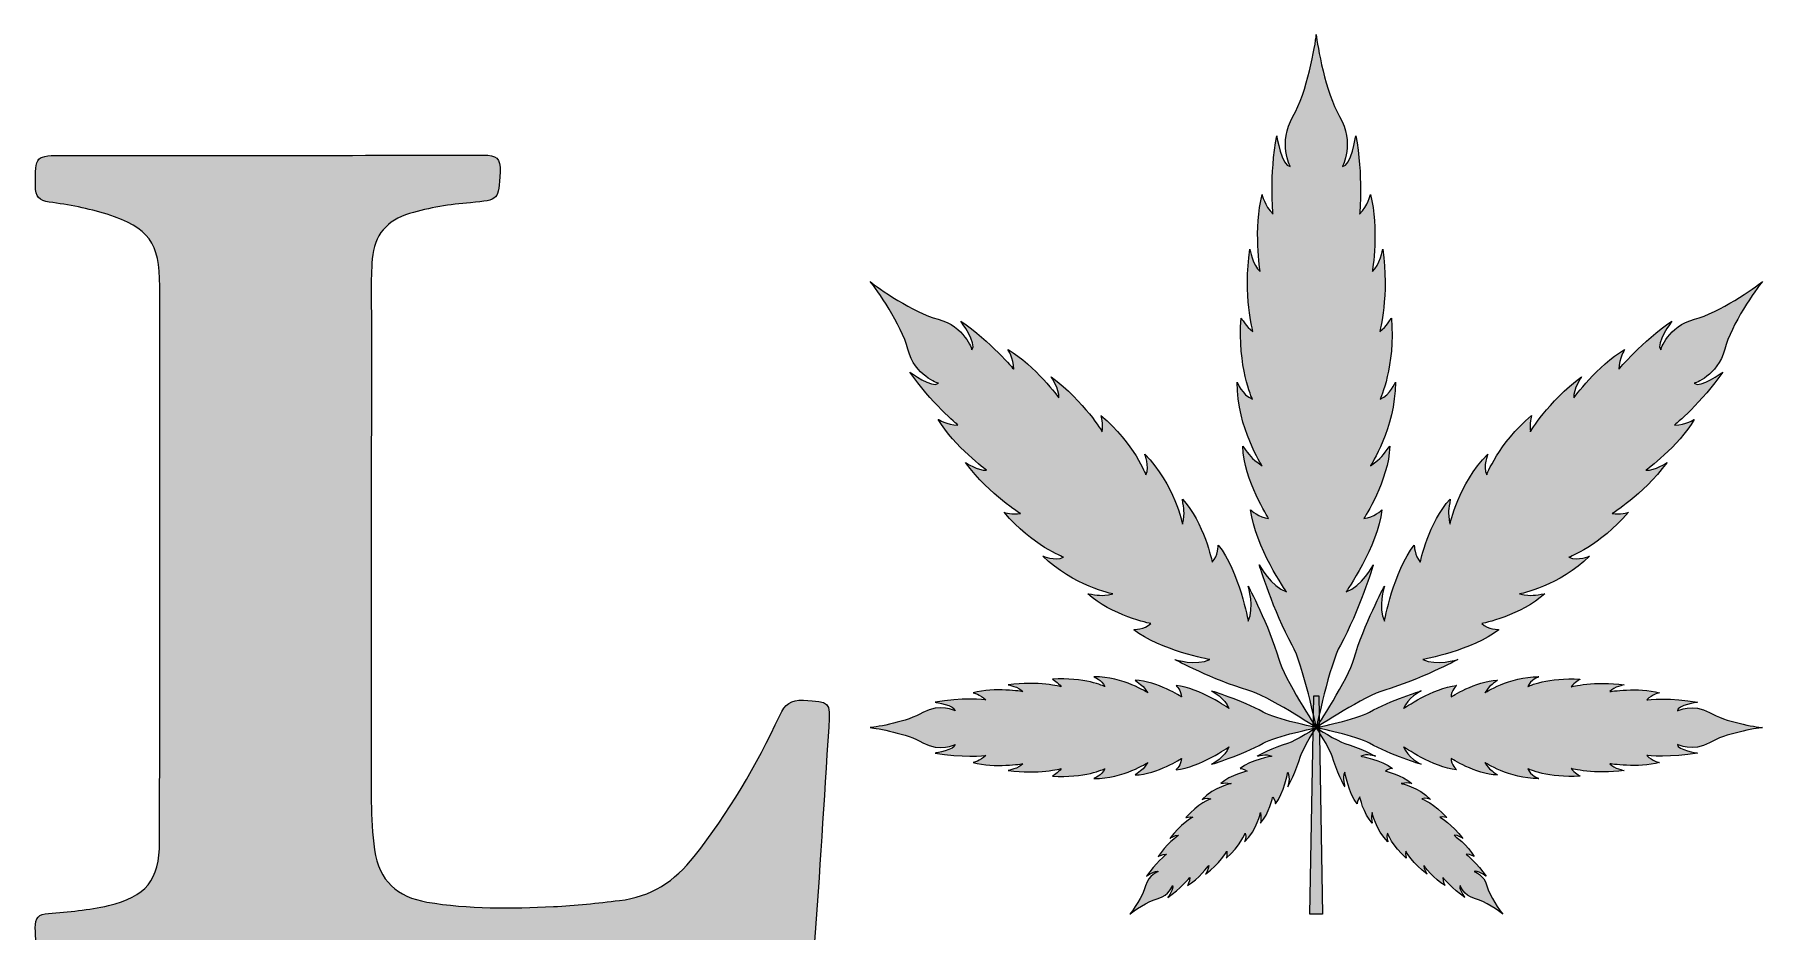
# Model space of a CAD drawing. Extents: x 557 to 1393, y -1377 to -540.
# Drawn here: x 557 to 1393, y -974 to -540 of the extents above; entities that cross this region are included whole.
import ezdxf

# ---------------------------------------------------------------- set-up
doc = ezdxf.new("R2010")
doc.units = 0
doc.header["$MEASUREMENT"] = 0
doc.layers.add('katman 1', color=7, linetype='Continuous')

# ---------------------------------------------------------------- blocks, each defined once
blk = doc.blocks.new('block 2')
at = {"layer": 'katman 1', "true_color": 0xffffff}
h = blk.add_hatch(color=7, dxfattribs=at)
h.dxf.hatch_style = 2
edge = h.paths.add_edge_path()
edge.add_spline(control_points=[(1003.33, -986.82), (982.14, -986.84), (960.94, -986.86), (939.74, -986.9), (935.24, -986.91), (934.09, -985.69), (934.41, -981.2), (936.88, -945.87), (939.17, -910.53), (941.36, -875.19), (942.15, -862.56), (941.93, -862.93), (929.12, -862.23), (922.97, -861.9), (920.18, -864.06), (917.65, -869.5), (906.37, -893.74), (892.96, -916.71), (876.33, -937.78), (866.89, -949.74), (855.3, -957.42), (840.07, -959.09), (829.46, -960.26), (818.83, -961.61), (808.18, -962.07), (787.71, -962.96), (767.19, -963.29), (746.89, -959.84), (732.69, -957.44), (723.72, -949.53), (721.55, -934.65), (720.43, -926.9), (720.02, -919.13), (720.01, -911.36), (719.96, -834.26), (719.99, -757.16), (720.07, -680.06), (720.08, -669.6), (719.57, -659.15), (720.46, -648.67), (721.45, -636.92), (727.59, -629.98), (738.55, -626.65), (748.17, -623.73), (758.06, -622.32), (768.02, -621.42), (781.92, -620.15), (781.56, -620.23), (782.33, -606.52), (782.7, -599.86), (780.53, -598.35), (774.18, -598.38), (706.7, -598.61), (639.21, -598.55), (571.73, -598.57), (557.26, -598.57), (557.49, -598.56), (557.42, -613.31), (557.39, -618.45), (559.31, -620.53), (564.12, -621.16), (573.6, -622.41), (583.01, -624.14), (592.13, -627.06), (612.55, -633.61), (617.59, -640.6), (617.6, -661.98), (617.61, -707.88), (617.59, -753.79), (617.59, -799.69), (617.58, -843.37), (617.64, -887.04), (617.53, -930.72), (617.48, -949.36), (610.97, -957.2), (592.78, -961.51), (583.22, -963.77), (573.47, -964.58), (563.73, -965.34), (559.11, -965.71), (557.19, -967.33), (557.4, -972.36), (557.8, -981.92), (557.75, -991.53), (557.29, -1001.09), (557.04, -1006.42), (558.82, -1008.52), (564.08, -1009.35), (592.92, -1013.9), (613.33, -1029.48), (624.57, -1056.65), (644.17, -1104.03), (663.79, -1151.4), (683.27, -1198.83), (706.55, -1255.48), (729.79, -1312.15), (752.76, -1368.93), (755.28, -1375.14), (758.57, -1377.25), (765.18, -1376.98), (778.07, -1376.44), (791.01, -1376.63), (803.92, -1376.93), (808.81, -1377.04), (811.51, -1375.63), (813.47, -1370.86), (837.73, -1311.73), (861.95, -1252.57), (886.69, -1193.63), (906.36, -1146.75), (926.59, -1100.11), (946.8, -1053.46), (957.31, -1029.2), (978.08, -1012.6), (1003.33, -1010.09), (1003.33, -1010.09), (1003.33, -986.82), (1003.33, -986.82)], knot_values=[0, 0, 0, 0, 1, 1, 1, 2, 2, 2, 3, 3, 3, 4, 4, 4, 5, 5, 5, 6, 6, 6, 7, 7, 7, 8, 8, 8, 9, 9, 9, 10, 10, 10, 11, 11, 11, 12, 12, 12, 13, 13, 13, 14, 14, 14, 15, 15, 15, 16, 16, 16, 17, 17, 17, 18, 18, 18, 19, 19, 19, 20, 20, 20, 21, 21, 21, 22, 22, 22, 23, 23, 23, 24, 24, 24, 25, 25, 25, 26, 26, 26, 27, 27, 27, 28, 28, 28, 29, 29, 29, 30, 30, 30, 31, 31, 31, 32, 32, 32, 33, 33, 33, 34, 34, 34, 35, 35, 35, 36, 36, 36, 37, 37, 37, 38, 38, 38, 39, 39, 39, 39], degree=3, periodic=1)
edge = h.paths.add_edge_path()
edge.add_spline(control_points=[(911.24, -1043.13), (906.82, -1062.94), (898.95, -1081.57), (891.71, -1100.41), (868.94, -1159.62), (845.7, -1218.65), (821.81, -1277.42), (821.19, -1278.95), (821.18, -1281.01), (818.77, -1282.16), (812.92, -1267.78), (807.14, -1253.5), (801.3, -1239.24), (775.21, -1175.6), (749.09, -1111.97), (723.07, -1048.31), (720.8, -1042.78), (718.89, -1037.07), (717.3, -1031.32), (714.89, -1022.57), (716.63, -1019.38), (725.08, -1015.73), (736.46, -1010.8), (748.73, -1009.93), (760.77, -1008.24), (765.24, -1007.61), (766.69, -1006.2), (766.68, -1001.67), (766.64, -987.57), (766.83, -987.61), (781.08, -987.63), (803.13, -987.67), (825.18, -987.8), (847.22, -987.53), (852.59, -987.47), (854.6, -988.67), (854.4, -994.48), (853.96, -1007.76), (854.26, -1007.83), (867.17, -1009.68), (876.63, -1011.04), (886.14, -1012.2), (895.27, -1015.15), (911.26, -1020.3), (914.88, -1026.86), (911.24, -1043.13)], knot_values=[0, 0, 0, 0, 1, 1, 1, 2, 2, 2, 3, 3, 3, 4, 4, 4, 5, 5, 5, 6, 6, 6, 7, 7, 7, 8, 8, 8, 9, 9, 9, 10, 10, 10, 11, 11, 11, 12, 12, 12, 13, 13, 13, 14, 14, 14, 15, 15, 15, 15], degree=3, periodic=1)
at = {"layer": 'katman 1', "lineweight": 0}
blk.add_open_spline([(1003.33, -986.82), (982.14, -986.84), (960.94, -986.86), (939.74, -986.9), (935.24, -986.91), (934.09, -985.69), (934.41, -981.2), (936.88, -945.87), (939.17, -910.53), (941.36, -875.19), (942.15, -862.56), (941.93, -862.93), (929.12, -862.23), (922.97, -861.9), (920.18, -864.06), (917.65, -869.5), (906.37, -893.74), (892.96, -916.71), (876.33, -937.78), (866.89, -949.74), (855.3, -957.42), (840.07, -959.09), (829.46, -960.26), (818.83, -961.61), (808.18, -962.07), (787.71, -962.96), (767.19, -963.29), (746.89, -959.84), (732.69, -957.44), (723.72, -949.53), (721.55, -934.65), (720.43, -926.9), (720.02, -919.13), (720.01, -911.36), (719.96, -834.26), (719.99, -757.16), (720.07, -680.06), (720.08, -669.6), (719.57, -659.15), (720.46, -648.67), (721.45, -636.92), (727.59, -629.98), (738.55, -626.65), (748.17, -623.73), (758.06, -622.32), (768.02, -621.42), (781.92, -620.15), (781.56, -620.23), (782.33, -606.52), (782.7, -599.86), (780.53, -598.35), (774.18, -598.38), (706.7, -598.61), (639.21, -598.55), (571.73, -598.57), (557.26, -598.57), (557.49, -598.56), (557.42, -613.31), (557.39, -618.45), (559.31, -620.53), (564.12, -621.16), (573.6, -622.41), (583.01, -624.14), (592.13, -627.06), (612.55, -633.61), (617.59, -640.6), (617.6, -661.98), (617.61, -707.88), (617.59, -753.79), (617.59, -799.69), (617.58, -843.37), (617.64, -887.04), (617.53, -930.72), (617.48, -949.36), (610.97, -957.2), (592.78, -961.51), (583.22, -963.77), (573.47, -964.58), (563.73, -965.34), (559.11, -965.71), (557.19, -967.33), (557.4, -972.36), (557.8, -981.92), (557.75, -991.53), (557.29, -1001.09), (557.04, -1006.42), (558.82, -1008.52), (564.08, -1009.35), (592.92, -1013.9), (613.33, -1029.48), (624.57, -1056.65), (644.17, -1104.03), (663.79, -1151.4), (683.27, -1198.83), (706.55, -1255.48), (729.79, -1312.15), (752.76, -1368.93), (755.28, -1375.14), (758.57, -1377.25), (765.18, -1376.98), (778.07, -1376.44), (791.01, -1376.63), (803.92, -1376.93), (808.81, -1377.04), (811.51, -1375.63), (813.47, -1370.86), (837.73, -1311.73), (861.95, -1252.57), (886.69, -1193.63), (906.36, -1146.75), (926.59, -1100.11), (946.8, -1053.46), (957.31, -1029.2), (978.08, -1012.6), (1003.33, -1010.09), (1003.33, -1010.09), (1003.33, -986.82), (1003.33, -986.82)], degree=3, knots=[0, 0, 0, 0, 1, 1, 1, 2, 2, 2, 3, 3, 3, 4, 4, 4, 5, 5, 5, 6, 6, 6, 7, 7, 7, 8, 8, 8, 9, 9, 9, 10, 10, 10, 11, 11, 11, 12, 12, 12, 13, 13, 13, 14, 14, 14, 15, 15, 15, 16, 16, 16, 17, 17, 17, 18, 18, 18, 19, 19, 19, 20, 20, 20, 21, 21, 21, 22, 22, 22, 23, 23, 23, 24, 24, 24, 25, 25, 25, 26, 26, 26, 27, 27, 27, 28, 28, 28, 29, 29, 29, 30, 30, 30, 31, 31, 31, 32, 32, 32, 33, 33, 33, 34, 34, 34, 35, 35, 35, 36, 36, 36, 37, 37, 37, 38, 38, 38, 39, 39, 39, 39], dxfattribs=at)
blk = doc.blocks.new('block 4')
at = {"layer": 'katman 1', "true_color": 0x008b00}
h = blk.add_hatch(color=96, dxfattribs=at)
h.dxf.hatch_style = 2
edge = h.paths.add_edge_path()
edge.add_spline(control_points=[(1177.34, -875.45), (1177.34, -875.45), (1196.97, -879.56), (1203.04, -882.94), (1213.47, -888.76), (1228.02, -893.2), (1228.02, -893.2), (1228.02, -893.2), (1221.23, -889.58), (1219.61, -884.72), (1219.61, -884.72), (1233.83, -894.61), (1245.2, -895.9), (1245.2, -895.9), (1242.63, -893.27), (1242.54, -890.31), (1242.54, -890.31), (1254.3, -898.01), (1265.02, -898.36), (1262.04, -895.95), (1261.52, -896.21), (1258.89, -892.31), (1258.89, -892.31), (1270.58, -900.1), (1284.98, -900.09), (1284.98, -900.09), (1280.98, -898.59), (1279.71, -895.37), (1279.71, -895.37), (1289.9, -900.09), (1304.95, -898.86), (1304.95, -898.86), (1302.26, -897.4), (1300.73, -895.22), (1300.73, -895.22), (1312.06, -898.23), (1326.39, -896.17), (1326.39, -896.17), (1321.4, -895.27), (1319.42, -892.92), (1319.42, -892.92), (1333.05, -895.1), (1343.39, -892.32), (1343.39, -892.32), (1340.07, -891.64), (1337.26, -888.94), (1337.26, -888.94), (1349.63, -890.1), (1361.75, -887.77), (1361.75, -887.77), (1352.13, -886.29), (1352.13, -883.57), (1352.13, -883.57), (1359.53, -887.5), (1367.69, -882.73), (1375.2, -878.35), (1389.83, -875.74), (1393.25, -875.45), (1389.83, -875.17), (1375.2, -872.56), (1367.69, -868.18), (1359.53, -863.41), (1352.13, -867.33), (1352.13, -867.33), (1352.13, -864.62), (1361.75, -863.14), (1361.75, -863.14), (1349.63, -860.81), (1337.26, -861.97), (1337.26, -861.97), (1340.07, -859.27), (1343.39, -858.59), (1343.39, -858.59), (1333.05, -855.81), (1319.42, -857.99), (1319.42, -857.99), (1321.4, -855.64), (1326.39, -854.74), (1326.39, -854.74), (1312.06, -852.68), (1300.73, -855.69), (1300.73, -855.69), (1302.26, -853.51), (1304.95, -852.04), (1304.95, -852.04), (1289.9, -850.82), (1279.71, -855.54), (1279.71, -855.54), (1280.98, -852.32), (1284.98, -850.82), (1284.98, -850.82), (1270.57, -850.8), (1258.9, -858.6), (1258.9, -858.6), (1261.52, -854.7), (1262.04, -854.96), (1265.02, -852.55), (1254.3, -852.9), (1242.54, -860.59), (1242.54, -860.59), (1242.63, -857.64), (1245.2, -855.01), (1245.2, -855.01), (1233.84, -856.3), (1219.61, -866.19), (1219.61, -866.19), (1221.23, -861.33), (1228.02, -857.7), (1228.02, -857.7), (1228.02, -857.7), (1213.47, -862.15), (1203.04, -867.97), (1196.97, -871.35), (1177.34, -875.45), (1177.34, -875.45)], knot_values=[0, 0, 0, 0, 1, 1, 1, 2, 2, 2, 3, 3, 3, 4, 4, 4, 5, 5, 5, 6, 6, 6, 7, 7, 7, 8, 8, 8, 9, 9, 9, 10, 10, 10, 11, 11, 11, 12, 12, 12, 13, 13, 13, 14, 14, 14, 15, 15, 15, 16, 16, 16, 17, 17, 17, 18, 18, 18, 19, 19, 19, 20, 20, 20, 21, 21, 21, 22, 22, 22, 23, 23, 23, 24, 24, 24, 25, 25, 25, 26, 26, 26, 27, 27, 27, 28, 28, 28, 29, 29, 29, 30, 30, 30, 31, 31, 31, 32, 32, 32, 33, 33, 33, 34, 34, 34, 35, 35, 35, 36, 36, 36, 37, 37, 37, 38, 38, 38, 38], degree=3, periodic=1)
h = blk.add_hatch(color=96, dxfattribs=at)
h.dxf.hatch_style = 2
edge = h.paths.add_edge_path()
edge.add_spline(control_points=[(1177.34, -875.45), (1177.34, -875.45), (1183.82, -885.37), (1184.95, -889.32), (1186.88, -896.11), (1191.1, -904.05), (1191.1, -904.05), (1191.1, -904.05), (1189.78, -899.7), (1191.13, -896.99), (1191.13, -896.99), (1192.95, -907.07), (1197.15, -912.36), (1197.15, -912.36), (1197.18, -910.19), (1198.38, -908.91), (1198.38, -908.91), (1200.07, -917.04), (1204.41, -921.67), (1204.17, -919.42), (1203.85, -919.31), (1204.38, -916.58), (1204.38, -916.58), (1206, -924.72), (1212.03, -930.74), (1212.03, -930.74), (1210.98, -928.44), (1211.8, -926.56), (1211.8, -926.56), (1214.09, -932.79), (1220.89, -938.57), (1220.89, -938.57), (1220.38, -936.83), (1220.65, -935.28), (1220.65, -935.28), (1224.12, -941.28), (1230.98, -946.41), (1230.98, -946.41), (1229.27, -943.94), (1229.42, -942.13), (1229.42, -942.13), (1234.2, -948.74), (1239.69, -951.9), (1239.69, -951.9), (1238.58, -950.23), (1238.54, -947.93), (1238.54, -947.93), (1243.22, -953.58), (1249.26, -957.67), (1249.26, -957.67), (1245.86, -953.03), (1246.99, -951.89), (1246.99, -951.89), (1248.45, -956.63), (1253.85, -958.05), (1258.82, -959.36), (1266.03, -964.38), (1267.57, -965.69), (1266.26, -964.14), (1261.24, -956.93), (1259.93, -951.97), (1258.51, -946.56), (1253.78, -945.11), (1253.78, -945.11), (1254.91, -943.97), (1259.55, -947.38), (1259.55, -947.38), (1255.46, -941.34), (1249.81, -936.65), (1249.81, -936.65), (1252.11, -936.7), (1253.78, -937.8), (1253.78, -937.8), (1250.62, -932.32), (1244.02, -927.54), (1244.02, -927.54), (1245.83, -927.38), (1248.29, -929.09), (1248.29, -929.09), (1243.16, -922.24), (1237.17, -918.76), (1237.17, -918.76), (1238.72, -918.49), (1240.45, -919), (1240.45, -919), (1234.67, -912.2), (1228.44, -909.91), (1228.44, -909.91), (1230.32, -909.1), (1232.62, -910.14), (1232.62, -910.14), (1226.61, -904.12), (1218.47, -902.5), (1218.47, -902.5), (1221.19, -901.96), (1221.3, -902.29), (1223.55, -902.53), (1218.93, -898.19), (1210.8, -896.49), (1210.8, -896.49), (1212.07, -895.29), (1214.25, -895.27), (1214.25, -895.27), (1208.95, -891.06), (1198.88, -889.25), (1198.88, -889.25), (1201.59, -887.89), (1205.94, -889.22), (1205.94, -889.22), (1205.94, -889.22), (1198, -885), (1191.21, -883.06), (1187.26, -881.94), (1177.34, -875.45), (1177.34, -875.45)], knot_values=[0, 0, 0, 0, 1, 1, 1, 2, 2, 2, 3, 3, 3, 4, 4, 4, 5, 5, 5, 6, 6, 6, 7, 7, 7, 8, 8, 8, 9, 9, 9, 10, 10, 10, 11, 11, 11, 12, 12, 12, 13, 13, 13, 14, 14, 14, 15, 15, 15, 16, 16, 16, 17, 17, 17, 18, 18, 18, 19, 19, 19, 20, 20, 20, 21, 21, 21, 22, 22, 22, 23, 23, 23, 24, 24, 24, 25, 25, 25, 26, 26, 26, 27, 27, 27, 28, 28, 28, 29, 29, 29, 30, 30, 30, 31, 31, 31, 32, 32, 32, 33, 33, 33, 34, 34, 34, 35, 35, 35, 36, 36, 36, 37, 37, 37, 38, 38, 38, 38], degree=3, periodic=1)
at = {"layer": 'katman 1', "lineweight": 0}
for points in [[(1177.34, -875.45), (1177.34, -875.45), (1196.97, -879.56), (1203.04, -882.94), (1213.47, -888.76), (1228.02, -893.2), (1228.02, -893.2), (1228.02, -893.2), (1221.23, -889.58), (1219.61, -884.72), (1219.61, -884.72), (1233.83, -894.61), (1245.2, -895.9), (1245.2, -895.9), (1242.63, -893.27), (1242.54, -890.31), (1242.54, -890.31), (1254.3, -898.01), (1265.02, -898.36), (1262.04, -895.95), (1261.52, -896.21), (1258.89, -892.31), (1258.89, -892.31), (1270.58, -900.1), (1284.98, -900.09), (1284.98, -900.09), (1280.98, -898.59), (1279.71, -895.37), (1279.71, -895.37), (1289.9, -900.09), (1304.95, -898.86), (1304.95, -898.86), (1302.26, -897.4), (1300.73, -895.22), (1300.73, -895.22), (1312.06, -898.23), (1326.39, -896.17), (1326.39, -896.17), (1321.4, -895.27), (1319.42, -892.92), (1319.42, -892.92), (1333.05, -895.1), (1343.39, -892.32), (1343.39, -892.32), (1340.07, -891.64), (1337.26, -888.94), (1337.26, -888.94), (1349.63, -890.1), (1361.75, -887.77), (1361.75, -887.77), (1352.13, -886.29), (1352.13, -883.57), (1352.13, -883.57), (1359.53, -887.5), (1367.69, -882.73), (1375.2, -878.35), (1389.83, -875.74), (1393.25, -875.45), (1389.83, -875.17), (1375.2, -872.56), (1367.69, -868.18), (1359.53, -863.41), (1352.13, -867.33), (1352.13, -867.33), (1352.13, -864.62), (1361.75, -863.14), (1361.75, -863.14), (1349.63, -860.81), (1337.26, -861.97), (1337.26, -861.97), (1340.07, -859.27), (1343.39, -858.59), (1343.39, -858.59), (1333.05, -855.81), (1319.42, -857.99), (1319.42, -857.99), (1321.4, -855.64), (1326.39, -854.74), (1326.39, -854.74), (1312.06, -852.68), (1300.73, -855.69), (1300.73, -855.69), (1302.26, -853.51), (1304.95, -852.04), (1304.95, -852.04), (1289.9, -850.82), (1279.71, -855.54), (1279.71, -855.54), (1280.98, -852.32), (1284.98, -850.82), (1284.98, -850.82), (1270.57, -850.8), (1258.9, -858.6), (1258.9, -858.6), (1261.52, -854.7), (1262.04, -854.96), (1265.02, -852.55), (1254.3, -852.9), (1242.54, -860.59), (1242.54, -860.59), (1242.63, -857.64), (1245.2, -855.01), (1245.2, -855.01), (1233.84, -856.3), (1219.61, -866.19), (1219.61, -866.19), (1221.23, -861.33), (1228.02, -857.7), (1228.02, -857.7), (1228.02, -857.7), (1213.47, -862.15), (1203.04, -867.97), (1196.97, -871.35), (1177.34, -875.45), (1177.34, -875.45)], [(1177.34, -875.45), (1177.34, -875.45), (1183.82, -885.37), (1184.95, -889.32), (1186.88, -896.11), (1191.1, -904.05), (1191.1, -904.05), (1191.1, -904.05), (1189.78, -899.7), (1191.13, -896.99), (1191.13, -896.99), (1192.95, -907.07), (1197.15, -912.36), (1197.15, -912.36), (1197.18, -910.19), (1198.38, -908.91), (1198.38, -908.91), (1200.07, -917.04), (1204.41, -921.67), (1204.17, -919.42), (1203.85, -919.31), (1204.38, -916.58), (1204.38, -916.58), (1206, -924.72), (1212.03, -930.74), (1212.03, -930.74), (1210.98, -928.44), (1211.8, -926.56), (1211.8, -926.56), (1214.09, -932.79), (1220.89, -938.57), (1220.89, -938.57), (1220.38, -936.83), (1220.65, -935.28), (1220.65, -935.28), (1224.12, -941.28), (1230.98, -946.41), (1230.98, -946.41), (1229.27, -943.94), (1229.42, -942.13), (1229.42, -942.13), (1234.2, -948.74), (1239.69, -951.9), (1239.69, -951.9), (1238.58, -950.23), (1238.54, -947.93), (1238.54, -947.93), (1243.22, -953.58), (1249.26, -957.67), (1249.26, -957.67), (1245.86, -953.03), (1246.99, -951.89), (1246.99, -951.89), (1248.45, -956.63), (1253.85, -958.05), (1258.82, -959.36), (1266.03, -964.38), (1267.57, -965.69), (1266.26, -964.14), (1261.24, -956.93), (1259.93, -951.97), (1258.51, -946.56), (1253.78, -945.11), (1253.78, -945.11), (1254.91, -943.97), (1259.55, -947.38), (1259.55, -947.38), (1255.46, -941.34), (1249.81, -936.65), (1249.81, -936.65), (1252.11, -936.7), (1253.78, -937.8), (1253.78, -937.8), (1250.62, -932.32), (1244.02, -927.54), (1244.02, -927.54), (1245.83, -927.38), (1248.29, -929.09), (1248.29, -929.09), (1243.16, -922.24), (1237.17, -918.76), (1237.17, -918.76), (1238.72, -918.49), (1240.45, -919), (1240.45, -919), (1234.67, -912.2), (1228.44, -909.91), (1228.44, -909.91), (1230.32, -909.1), (1232.62, -910.14), (1232.62, -910.14), (1226.61, -904.12), (1218.47, -902.5), (1218.47, -902.5), (1221.19, -901.96), (1221.3, -902.29), (1223.55, -902.53), (1218.93, -898.19), (1210.8, -896.49), (1210.8, -896.49), (1212.07, -895.29), (1214.25, -895.27), (1214.25, -895.27), (1208.95, -891.06), (1198.88, -889.25), (1198.88, -889.25), (1201.59, -887.89), (1205.94, -889.22), (1205.94, -889.22), (1205.94, -889.22), (1198, -885), (1191.21, -883.06), (1187.26, -881.94), (1177.34, -875.45), (1177.34, -875.45)]]:
    blk.add_open_spline(points, degree=3, knots=[0, 0, 0, 0, 1, 1, 1, 2, 2, 2, 3, 3, 3, 4, 4, 4, 5, 5, 5, 6, 6, 6, 7, 7, 7, 8, 8, 8, 9, 9, 9, 10, 10, 10, 11, 11, 11, 12, 12, 12, 13, 13, 13, 14, 14, 14, 15, 15, 15, 16, 16, 16, 17, 17, 17, 18, 18, 18, 19, 19, 19, 20, 20, 20, 21, 21, 21, 22, 22, 22, 23, 23, 23, 24, 24, 24, 25, 25, 25, 26, 26, 26, 27, 27, 27, 28, 28, 28, 29, 29, 29, 30, 30, 30, 31, 31, 31, 32, 32, 32, 33, 33, 33, 34, 34, 34, 35, 35, 35, 36, 36, 36, 37, 37, 37, 38, 38, 38, 38], dxfattribs=at)
blk = doc.blocks.new('block 5')
at = {"layer": 'katman 1', "true_color": 0x008b00}
h = blk.add_hatch(color=96, dxfattribs=at)
h.dxf.hatch_style = 2
edge = h.paths.add_edge_path()
edge.add_spline(control_points=[(1177.34, -875.45), (1177.34, -875.45), (1157.7, -879.56), (1151.64, -882.94), (1141.2, -888.76), (1126.65, -893.2), (1126.65, -893.2), (1126.65, -893.2), (1133.45, -889.58), (1135.07, -884.72), (1135.07, -884.72), (1120.84, -894.61), (1109.47, -895.9), (1109.47, -895.9), (1112.05, -893.27), (1112.13, -890.31), (1112.13, -890.31), (1100.38, -898.01), (1089.65, -898.36), (1092.63, -895.95), (1093.16, -896.21), (1095.78, -892.31), (1095.78, -892.31), (1084.1, -900.1), (1069.69, -900.09), (1069.69, -900.09), (1073.69, -898.59), (1074.97, -895.37), (1074.97, -895.37), (1064.77, -900.09), (1049.73, -898.86), (1049.73, -898.86), (1052.41, -897.4), (1053.94, -895.22), (1053.94, -895.22), (1042.62, -898.23), (1028.28, -896.17), (1028.28, -896.17), (1033.27, -895.27), (1035.25, -892.92), (1035.25, -892.92), (1021.62, -895.1), (1011.29, -892.32), (1011.29, -892.32), (1014.61, -891.64), (1017.41, -888.94), (1017.41, -888.94), (1005.05, -890.1), (992.93, -887.77), (992.93, -887.77), (1002.55, -886.29), (1002.55, -883.57), (1002.55, -883.57), (995.15, -887.5), (986.98, -882.73), (979.47, -878.35), (964.84, -875.74), (961.42, -875.45), (964.84, -875.17), (979.48, -872.56), (986.98, -868.18), (995.15, -863.41), (1002.55, -867.33), (1002.55, -867.33), (1002.55, -864.62), (992.93, -863.14), (992.93, -863.14), (1005.05, -860.81), (1017.42, -861.97), (1017.42, -861.97), (1014.61, -859.27), (1011.29, -858.59), (1011.29, -858.59), (1021.62, -855.81), (1035.25, -857.99), (1035.25, -857.99), (1033.27, -855.64), (1028.28, -854.74), (1028.28, -854.74), (1042.61, -852.68), (1053.94, -855.69), (1053.94, -855.69), (1052.41, -853.51), (1049.73, -852.04), (1049.73, -852.04), (1064.77, -850.82), (1074.97, -855.54), (1074.97, -855.54), (1073.69, -852.32), (1069.69, -850.82), (1069.69, -850.82), (1084.1, -850.8), (1095.78, -858.6), (1095.78, -858.6), (1093.16, -854.7), (1092.63, -854.96), (1089.65, -852.55), (1100.38, -852.9), (1112.13, -860.59), (1112.13, -860.59), (1112.05, -857.64), (1109.47, -855.01), (1109.47, -855.01), (1120.84, -856.3), (1135.07, -866.19), (1135.07, -866.19), (1133.45, -861.33), (1126.65, -857.7), (1126.65, -857.7), (1126.65, -857.7), (1141.2, -862.15), (1151.64, -867.97), (1157.7, -871.35), (1177.34, -875.45), (1177.34, -875.45)], knot_values=[0, 0, 0, 0, 1, 1, 1, 2, 2, 2, 3, 3, 3, 4, 4, 4, 5, 5, 5, 6, 6, 6, 7, 7, 7, 8, 8, 8, 9, 9, 9, 10, 10, 10, 11, 11, 11, 12, 12, 12, 13, 13, 13, 14, 14, 14, 15, 15, 15, 16, 16, 16, 17, 17, 17, 18, 18, 18, 19, 19, 19, 20, 20, 20, 21, 21, 21, 22, 22, 22, 23, 23, 23, 24, 24, 24, 25, 25, 25, 26, 26, 26, 27, 27, 27, 28, 28, 28, 29, 29, 29, 30, 30, 30, 31, 31, 31, 32, 32, 32, 33, 33, 33, 34, 34, 34, 35, 35, 35, 36, 36, 36, 37, 37, 37, 38, 38, 38, 38], degree=3, periodic=1)
h = blk.add_hatch(color=96, dxfattribs=at)
h.dxf.hatch_style = 2
edge = h.paths.add_edge_path()
edge.add_spline(control_points=[(1177.34, -875.45), (1177.34, -875.45), (1170.85, -885.37), (1169.73, -889.32), (1167.8, -896.11), (1163.57, -904.05), (1163.57, -904.05), (1163.57, -904.05), (1164.9, -899.7), (1163.54, -896.99), (1163.54, -896.99), (1161.73, -907.07), (1157.52, -912.36), (1157.52, -912.36), (1157.5, -910.19), (1156.3, -908.91), (1156.3, -908.91), (1154.6, -917.04), (1150.26, -921.67), (1150.5, -919.42), (1150.83, -919.31), (1150.3, -916.58), (1150.3, -916.58), (1148.67, -924.72), (1142.65, -930.74), (1142.65, -930.74), (1143.69, -928.44), (1142.88, -926.56), (1142.88, -926.56), (1140.59, -932.79), (1133.79, -938.57), (1133.79, -938.57), (1134.3, -936.83), (1134.03, -935.28), (1134.03, -935.28), (1130.55, -941.28), (1123.7, -946.41), (1123.7, -946.41), (1125.41, -943.94), (1125.26, -942.13), (1125.26, -942.13), (1120.47, -948.74), (1114.99, -951.9), (1114.99, -951.9), (1116.09, -950.23), (1116.14, -947.93), (1116.14, -947.93), (1111.45, -953.58), (1105.41, -957.67), (1105.41, -957.67), (1108.82, -953.03), (1107.68, -951.89), (1107.68, -951.89), (1106.23, -956.63), (1100.82, -958.05), (1095.86, -959.36), (1088.65, -964.38), (1087.1, -965.69), (1088.41, -964.14), (1093.44, -956.93), (1094.74, -951.97), (1096.16, -946.56), (1100.89, -945.11), (1100.89, -945.11), (1099.76, -943.97), (1095.12, -947.38), (1095.12, -947.38), (1099.21, -941.34), (1104.87, -936.65), (1104.87, -936.65), (1102.56, -936.7), (1100.89, -937.8), (1100.89, -937.8), (1104.05, -932.32), (1110.66, -927.54), (1110.66, -927.54), (1108.85, -927.38), (1106.38, -929.09), (1106.38, -929.09), (1111.51, -922.24), (1117.51, -918.76), (1117.51, -918.76), (1115.96, -918.49), (1114.22, -919), (1114.22, -919), (1120, -912.2), (1126.23, -909.91), (1126.23, -909.91), (1124.35, -909.1), (1122.06, -910.14), (1122.06, -910.14), (1128.07, -904.12), (1136.21, -902.5), (1136.21, -902.5), (1133.48, -901.96), (1133.37, -902.29), (1131.12, -902.53), (1135.75, -898.19), (1143.88, -896.49), (1143.88, -896.49), (1142.6, -895.29), (1140.43, -895.27), (1140.43, -895.27), (1145.72, -891.06), (1155.8, -889.25), (1155.8, -889.25), (1153.09, -887.89), (1148.73, -889.22), (1148.73, -889.22), (1148.73, -889.22), (1156.68, -885), (1163.47, -883.06), (1167.42, -881.94), (1177.34, -875.45), (1177.34, -875.45)], knot_values=[0, 0, 0, 0, 1, 1, 1, 2, 2, 2, 3, 3, 3, 4, 4, 4, 5, 5, 5, 6, 6, 6, 7, 7, 7, 8, 8, 8, 9, 9, 9, 10, 10, 10, 11, 11, 11, 12, 12, 12, 13, 13, 13, 14, 14, 14, 15, 15, 15, 16, 16, 16, 17, 17, 17, 18, 18, 18, 19, 19, 19, 20, 20, 20, 21, 21, 21, 22, 22, 22, 23, 23, 23, 24, 24, 24, 25, 25, 25, 26, 26, 26, 27, 27, 27, 28, 28, 28, 29, 29, 29, 30, 30, 30, 31, 31, 31, 32, 32, 32, 33, 33, 33, 34, 34, 34, 35, 35, 35, 36, 36, 36, 37, 37, 37, 38, 38, 38, 38], degree=3, periodic=1)
at = {"layer": 'katman 1', "lineweight": 0}
for points in [[(1177.34, -875.45), (1177.34, -875.45), (1157.7, -879.56), (1151.64, -882.94), (1141.2, -888.76), (1126.65, -893.2), (1126.65, -893.2), (1126.65, -893.2), (1133.45, -889.58), (1135.07, -884.72), (1135.07, -884.72), (1120.84, -894.61), (1109.47, -895.9), (1109.47, -895.9), (1112.05, -893.27), (1112.13, -890.31), (1112.13, -890.31), (1100.38, -898.01), (1089.65, -898.36), (1092.63, -895.95), (1093.16, -896.21), (1095.78, -892.31), (1095.78, -892.31), (1084.1, -900.1), (1069.69, -900.09), (1069.69, -900.09), (1073.69, -898.59), (1074.97, -895.37), (1074.97, -895.37), (1064.77, -900.09), (1049.73, -898.86), (1049.73, -898.86), (1052.41, -897.4), (1053.94, -895.22), (1053.94, -895.22), (1042.62, -898.23), (1028.28, -896.17), (1028.28, -896.17), (1033.27, -895.27), (1035.25, -892.92), (1035.25, -892.92), (1021.62, -895.1), (1011.29, -892.32), (1011.29, -892.32), (1014.61, -891.64), (1017.41, -888.94), (1017.41, -888.94), (1005.05, -890.1), (992.93, -887.77), (992.93, -887.77), (1002.55, -886.29), (1002.55, -883.57), (1002.55, -883.57), (995.15, -887.5), (986.98, -882.73), (979.47, -878.35), (964.84, -875.74), (961.42, -875.45), (964.84, -875.17), (979.48, -872.56), (986.98, -868.18), (995.15, -863.41), (1002.55, -867.33), (1002.55, -867.33), (1002.55, -864.62), (992.93, -863.14), (992.93, -863.14), (1005.05, -860.81), (1017.42, -861.97), (1017.42, -861.97), (1014.61, -859.27), (1011.29, -858.59), (1011.29, -858.59), (1021.62, -855.81), (1035.25, -857.99), (1035.25, -857.99), (1033.27, -855.64), (1028.28, -854.74), (1028.28, -854.74), (1042.61, -852.68), (1053.94, -855.69), (1053.94, -855.69), (1052.41, -853.51), (1049.73, -852.04), (1049.73, -852.04), (1064.77, -850.82), (1074.97, -855.54), (1074.97, -855.54), (1073.69, -852.32), (1069.69, -850.82), (1069.69, -850.82), (1084.1, -850.8), (1095.78, -858.6), (1095.78, -858.6), (1093.16, -854.7), (1092.63, -854.96), (1089.65, -852.55), (1100.38, -852.9), (1112.13, -860.59), (1112.13, -860.59), (1112.05, -857.64), (1109.47, -855.01), (1109.47, -855.01), (1120.84, -856.3), (1135.07, -866.19), (1135.07, -866.19), (1133.45, -861.33), (1126.65, -857.7), (1126.65, -857.7), (1126.65, -857.7), (1141.2, -862.15), (1151.64, -867.97), (1157.7, -871.35), (1177.34, -875.45), (1177.34, -875.45)], [(1177.34, -875.45), (1177.34, -875.45), (1170.85, -885.37), (1169.73, -889.32), (1167.8, -896.11), (1163.57, -904.05), (1163.57, -904.05), (1163.57, -904.05), (1164.9, -899.7), (1163.54, -896.99), (1163.54, -896.99), (1161.73, -907.07), (1157.52, -912.36), (1157.52, -912.36), (1157.5, -910.19), (1156.3, -908.91), (1156.3, -908.91), (1154.6, -917.04), (1150.26, -921.67), (1150.5, -919.42), (1150.83, -919.31), (1150.3, -916.58), (1150.3, -916.58), (1148.67, -924.72), (1142.65, -930.74), (1142.65, -930.74), (1143.69, -928.44), (1142.88, -926.56), (1142.88, -926.56), (1140.59, -932.79), (1133.79, -938.57), (1133.79, -938.57), (1134.3, -936.83), (1134.03, -935.28), (1134.03, -935.28), (1130.55, -941.28), (1123.7, -946.41), (1123.7, -946.41), (1125.41, -943.94), (1125.26, -942.13), (1125.26, -942.13), (1120.47, -948.74), (1114.99, -951.9), (1114.99, -951.9), (1116.09, -950.23), (1116.14, -947.93), (1116.14, -947.93), (1111.45, -953.58), (1105.41, -957.67), (1105.41, -957.67), (1108.82, -953.03), (1107.68, -951.89), (1107.68, -951.89), (1106.23, -956.63), (1100.82, -958.05), (1095.86, -959.36), (1088.65, -964.38), (1087.1, -965.69), (1088.41, -964.14), (1093.44, -956.93), (1094.74, -951.97), (1096.16, -946.56), (1100.89, -945.11), (1100.89, -945.11), (1099.76, -943.97), (1095.12, -947.38), (1095.12, -947.38), (1099.21, -941.34), (1104.87, -936.65), (1104.87, -936.65), (1102.56, -936.7), (1100.89, -937.8), (1100.89, -937.8), (1104.05, -932.32), (1110.66, -927.54), (1110.66, -927.54), (1108.85, -927.38), (1106.38, -929.09), (1106.38, -929.09), (1111.51, -922.24), (1117.51, -918.76), (1117.51, -918.76), (1115.96, -918.49), (1114.22, -919), (1114.22, -919), (1120, -912.2), (1126.23, -909.91), (1126.23, -909.91), (1124.35, -909.1), (1122.06, -910.14), (1122.06, -910.14), (1128.07, -904.12), (1136.21, -902.5), (1136.21, -902.5), (1133.48, -901.96), (1133.37, -902.29), (1131.12, -902.53), (1135.75, -898.19), (1143.88, -896.49), (1143.88, -896.49), (1142.6, -895.29), (1140.43, -895.27), (1140.43, -895.27), (1145.72, -891.06), (1155.8, -889.25), (1155.8, -889.25), (1153.09, -887.89), (1148.73, -889.22), (1148.73, -889.22), (1148.73, -889.22), (1156.68, -885), (1163.47, -883.06), (1167.42, -881.94), (1177.34, -875.45), (1177.34, -875.45)]]:
    blk.add_open_spline(points, degree=3, knots=[0, 0, 0, 0, 1, 1, 1, 2, 2, 2, 3, 3, 3, 4, 4, 4, 5, 5, 5, 6, 6, 6, 7, 7, 7, 8, 8, 8, 9, 9, 9, 10, 10, 10, 11, 11, 11, 12, 12, 12, 13, 13, 13, 14, 14, 14, 15, 15, 15, 16, 16, 16, 17, 17, 17, 18, 18, 18, 19, 19, 19, 20, 20, 20, 21, 21, 21, 22, 22, 22, 23, 23, 23, 24, 24, 24, 25, 25, 25, 26, 26, 26, 27, 27, 27, 28, 28, 28, 29, 29, 29, 30, 30, 30, 31, 31, 31, 32, 32, 32, 33, 33, 33, 34, 34, 34, 35, 35, 35, 36, 36, 36, 37, 37, 37, 38, 38, 38, 38], dxfattribs=at)
blk = doc.blocks.new('block 3')
at = {"layer": 'katman 1', "true_color": 0x008b00}
h = blk.add_hatch(color=96, dxfattribs=at)
h.dxf.hatch_style = 2
edge = h.paths.add_edge_path()
edge.add_spline(control_points=[(1177.34, -875.45), (1177.34, -875.45), (1183.72, -844.96), (1188.97, -835.54), (1198, -819.33), (1204.91, -796.72), (1204.91, -796.72), (1204.91, -796.72), (1199.28, -807.28), (1191.73, -809.8), (1191.73, -809.8), (1207.08, -787.7), (1209.1, -770.04), (1209.1, -770.04), (1205.01, -774.04), (1200.42, -774.17), (1200.42, -774.17), (1212.37, -755.91), (1212.91, -739.26), (1209.17, -743.89), (1209.57, -744.7), (1203.51, -748.77), (1203.51, -748.77), (1215.62, -730.63), (1215.6, -708.25), (1215.6, -708.25), (1213.27, -714.46), (1208.27, -716.44), (1208.27, -716.44), (1215.6, -700.61), (1213.7, -677.23), (1213.7, -677.23), (1211.42, -681.41), (1208.03, -683.78), (1208.03, -683.78), (1212.72, -666.19), (1209.51, -643.92), (1209.51, -643.92), (1208.12, -651.68), (1204.47, -654.75), (1204.47, -654.75), (1207.85, -633.59), (1203.53, -617.53), (1203.53, -617.53), (1202.48, -622.68), (1198.28, -627.04), (1198.28, -627.04), (1200.08, -607.84), (1196.47, -589.01), (1196.47, -589.01), (1194.17, -603.95), (1189.95, -603.95), (1189.95, -603.95), (1196.05, -592.46), (1188.64, -579.77), (1181.84, -568.12), (1177.78, -545.39), (1177.34, -540.08), (1176.9, -545.39), (1172.83, -568.12), (1166.03, -579.77), (1158.63, -592.46), (1164.73, -603.95), (1164.73, -603.95), (1160.5, -603.95), (1158.21, -589.01), (1158.21, -589.01), (1154.59, -607.84), (1156.39, -627.04), (1156.39, -627.04), (1152.19, -622.68), (1151.14, -617.53), (1151.14, -617.53), (1146.82, -633.59), (1150.21, -654.75), (1150.21, -654.75), (1146.56, -651.68), (1145.16, -643.92), (1145.16, -643.92), (1141.96, -666.19), (1146.64, -683.78), (1146.64, -683.78), (1143.25, -681.41), (1140.97, -677.23), (1140.97, -677.23), (1139.07, -700.61), (1146.4, -716.44), (1146.4, -716.44), (1141.4, -714.46), (1139.07, -708.25), (1139.07, -708.25), (1139.05, -730.63), (1151.16, -748.77), (1151.16, -748.77), (1145.1, -744.7), (1145.5, -743.89), (1141.76, -739.26), (1142.3, -755.91), (1154.25, -774.17), (1154.25, -774.17), (1149.66, -774.04), (1145.57, -770.04), (1145.57, -770.04), (1147.59, -787.7), (1162.94, -809.8), (1162.94, -809.8), (1155.39, -807.28), (1149.76, -796.72), (1149.76, -796.72), (1149.76, -796.72), (1156.67, -819.33), (1165.71, -835.54), (1170.96, -844.96), (1177.34, -875.45), (1177.34, -875.45)], knot_values=[0, 0, 0, 0, 1, 1, 1, 2, 2, 2, 3, 3, 3, 4, 4, 4, 5, 5, 5, 6, 6, 6, 7, 7, 7, 8, 8, 8, 9, 9, 9, 10, 10, 10, 11, 11, 11, 12, 12, 12, 13, 13, 13, 14, 14, 14, 15, 15, 15, 16, 16, 16, 17, 17, 17, 18, 18, 18, 19, 19, 19, 20, 20, 20, 21, 21, 21, 22, 22, 22, 23, 23, 23, 24, 24, 24, 25, 25, 25, 26, 26, 26, 27, 27, 27, 28, 28, 28, 29, 29, 29, 30, 30, 30, 31, 31, 31, 32, 32, 32, 33, 33, 33, 34, 34, 34, 35, 35, 35, 36, 36, 36, 37, 37, 37, 38, 38, 38, 38], degree=3, periodic=1)
h = blk.add_hatch(color=96, dxfattribs=at)
h.dxf.hatch_style = 2
edge = h.paths.add_edge_path()
edge.add_spline(control_points=[(1177.34, -875.45), (1177.34, -875.45), (1161.81, -851.72), (1159.13, -842.27), (1154.51, -826.02), (1144.4, -807.02), (1144.4, -807.02), (1144.4, -807.02), (1147.57, -817.44), (1144.34, -823.92), (1144.34, -823.92), (1139.99, -799.81), (1129.92, -787.14), (1129.92, -787.14), (1129.86, -792.35), (1126.99, -795.39), (1126.99, -795.39), (1122.93, -775.94), (1112.56, -764.87), (1113.13, -770.26), (1113.91, -770.52), (1112.63, -777.04), (1112.63, -777.04), (1108.74, -757.57), (1094.33, -743.18), (1094.33, -743.18), (1096.83, -748.68), (1094.88, -753.17), (1094.88, -753.17), (1089.4, -738.26), (1073.14, -724.43), (1073.14, -724.43), (1074.35, -728.59), (1073.71, -732.3), (1073.71, -732.3), (1065.39, -717.96), (1048.99, -705.68), (1048.99, -705.68), (1053.08, -711.57), (1052.72, -715.9), (1052.72, -715.9), (1041.27, -700.1), (1028.15, -692.54), (1028.15, -692.54), (1030.79, -696.54), (1030.9, -702.05), (1030.9, -702.05), (1019.69, -688.52), (1005.24, -678.73), (1005.24, -678.73), (1013.39, -689.83), (1010.67, -692.55), (1010.67, -692.55), (1007.19, -681.22), (994.26, -677.82), (982.37, -674.7), (965.13, -662.68), (961.42, -659.54), (964.56, -663.24), (976.58, -680.49), (979.7, -692.38), (983.1, -705.31), (994.43, -708.79), (994.43, -708.79), (991.71, -711.5), (980.61, -703.36), (980.61, -703.36), (990.4, -717.81), (1003.93, -729.02), (1003.93, -729.02), (998.42, -728.91), (994.42, -726.27), (994.42, -726.27), (1001.98, -739.39), (1017.79, -750.84), (1017.79, -750.84), (1013.46, -751.2), (1007.56, -747.11), (1007.56, -747.11), (1019.84, -763.51), (1034.18, -771.82), (1034.18, -771.82), (1030.47, -772.47), (1026.31, -771.25), (1026.31, -771.25), (1040.14, -787.52), (1055.05, -793), (1055.05, -793), (1050.56, -794.95), (1045.06, -792.44), (1045.06, -792.44), (1059.45, -806.87), (1078.93, -810.75), (1078.93, -810.75), (1072.41, -812.03), (1072.14, -811.24), (1066.75, -810.68), (1077.82, -821.05), (1097.27, -825.11), (1097.27, -825.11), (1094.23, -827.98), (1089.02, -828.04), (1089.02, -828.04), (1101.69, -838.11), (1125.8, -842.45), (1125.8, -842.45), (1119.32, -845.69), (1108.9, -842.52), (1108.9, -842.52), (1108.9, -842.52), (1127.9, -852.63), (1144.15, -857.24), (1153.6, -859.93), (1177.34, -875.45), (1177.34, -875.45)], knot_values=[0, 0, 0, 0, 1, 1, 1, 2, 2, 2, 3, 3, 3, 4, 4, 4, 5, 5, 5, 6, 6, 6, 7, 7, 7, 8, 8, 8, 9, 9, 9, 10, 10, 10, 11, 11, 11, 12, 12, 12, 13, 13, 13, 14, 14, 14, 15, 15, 15, 16, 16, 16, 17, 17, 17, 18, 18, 18, 19, 19, 19, 20, 20, 20, 21, 21, 21, 22, 22, 22, 23, 23, 23, 24, 24, 24, 25, 25, 25, 26, 26, 26, 27, 27, 27, 28, 28, 28, 29, 29, 29, 30, 30, 30, 31, 31, 31, 32, 32, 32, 33, 33, 33, 34, 34, 34, 35, 35, 35, 36, 36, 36, 37, 37, 37, 38, 38, 38, 38], degree=3, periodic=1)
h = blk.add_hatch(color=96, dxfattribs=at)
h.dxf.hatch_style = 2
edge = h.paths.add_edge_path()
edge.add_spline(control_points=[(1177.34, -875.45), (1177.34, -875.45), (1201.07, -859.93), (1210.52, -857.24), (1226.77, -852.62), (1245.77, -842.52), (1245.77, -842.52), (1245.77, -842.52), (1235.36, -845.69), (1228.87, -842.45), (1228.87, -842.45), (1252.99, -838.11), (1265.65, -828.04), (1265.65, -828.04), (1260.45, -827.98), (1257.4, -825.11), (1257.4, -825.11), (1276.85, -821.05), (1287.92, -810.68), (1282.54, -811.24), (1282.27, -812.03), (1275.75, -810.75), (1275.75, -810.75), (1295.22, -806.86), (1309.61, -792.44), (1309.61, -792.44), (1304.11, -794.95), (1299.62, -793), (1299.62, -793), (1314.53, -787.52), (1328.36, -771.25), (1328.36, -771.25), (1324.21, -772.47), (1320.5, -771.82), (1320.5, -771.82), (1334.84, -763.51), (1347.11, -747.11), (1347.11, -747.11), (1341.22, -751.2), (1336.89, -750.84), (1336.89, -750.84), (1352.69, -739.39), (1360.25, -726.27), (1360.25, -726.27), (1356.25, -728.91), (1350.74, -729.01), (1350.74, -729.01), (1364.27, -717.81), (1374.06, -703.36), (1374.06, -703.36), (1362.97, -711.5), (1360.25, -708.79), (1360.25, -708.79), (1371.57, -705.31), (1374.97, -692.38), (1378.1, -680.49), (1390.12, -663.24), (1393.25, -659.54), (1389.55, -662.67), (1372.3, -674.7), (1360.42, -677.82), (1347.48, -681.22), (1344.01, -692.55), (1344.01, -692.55), (1341.29, -689.82), (1349.43, -678.73), (1349.43, -678.73), (1334.98, -688.52), (1323.78, -702.05), (1323.78, -702.05), (1323.88, -696.54), (1326.52, -692.54), (1326.52, -692.54), (1313.41, -700.1), (1301.96, -715.9), (1301.96, -715.9), (1301.59, -711.57), (1305.68, -705.68), (1305.68, -705.68), (1289.28, -717.96), (1280.97, -732.3), (1280.97, -732.3), (1280.32, -728.58), (1281.54, -724.43), (1281.54, -724.43), (1265.27, -738.26), (1259.79, -753.17), (1259.79, -753.17), (1257.85, -748.68), (1260.35, -743.18), (1260.35, -743.18), (1245.93, -757.57), (1242.04, -777.04), (1242.04, -777.04), (1240.76, -770.52), (1241.55, -770.26), (1242.11, -764.87), (1231.75, -775.94), (1227.68, -795.39), (1227.68, -795.39), (1224.81, -792.35), (1224.75, -787.14), (1224.75, -787.14), (1214.68, -799.81), (1210.33, -823.92), (1210.33, -823.92), (1207.1, -817.44), (1210.27, -807.02), (1210.27, -807.02), (1210.27, -807.02), (1200.16, -826.02), (1195.55, -842.27), (1192.86, -851.72), (1177.34, -875.45), (1177.34, -875.45)], knot_values=[0, 0, 0, 0, 1, 1, 1, 2, 2, 2, 3, 3, 3, 4, 4, 4, 5, 5, 5, 6, 6, 6, 7, 7, 7, 8, 8, 8, 9, 9, 9, 10, 10, 10, 11, 11, 11, 12, 12, 12, 13, 13, 13, 14, 14, 14, 15, 15, 15, 16, 16, 16, 17, 17, 17, 18, 18, 18, 19, 19, 19, 20, 20, 20, 21, 21, 21, 22, 22, 22, 23, 23, 23, 24, 24, 24, 25, 25, 25, 26, 26, 26, 27, 27, 27, 28, 28, 28, 29, 29, 29, 30, 30, 30, 31, 31, 31, 32, 32, 32, 33, 33, 33, 34, 34, 34, 35, 35, 35, 36, 36, 36, 37, 37, 37, 38, 38, 38, 38], degree=3, periodic=1)
h = blk.add_hatch(color=96, dxfattribs=at)
h.dxf.hatch_style = 2
h.paths.add_polyline_path([(1178.56, -860.06), (1180.41, -965.69), (1174.27, -965.69), (1176.12, -860.06)])
at = {"layer": 'katman 1', "lineweight": 0}
blk.add_lwpolyline([(1178.56, -860.06), (1180.41, -965.69), (1174.27, -965.69), (1176.12, -860.06), (1178.56, -860.06)], dxfattribs=at)
for points in [[(1177.34, -875.45), (1177.34, -875.45), (1183.72, -844.96), (1188.97, -835.54), (1198, -819.33), (1204.91, -796.72), (1204.91, -796.72), (1204.91, -796.72), (1199.28, -807.28), (1191.73, -809.8), (1191.73, -809.8), (1207.08, -787.7), (1209.1, -770.04), (1209.1, -770.04), (1205.01, -774.04), (1200.42, -774.17), (1200.42, -774.17), (1212.37, -755.91), (1212.91, -739.26), (1209.17, -743.89), (1209.57, -744.7), (1203.51, -748.77), (1203.51, -748.77), (1215.62, -730.63), (1215.6, -708.25), (1215.6, -708.25), (1213.27, -714.46), (1208.27, -716.44), (1208.27, -716.44), (1215.6, -700.61), (1213.7, -677.23), (1213.7, -677.23), (1211.42, -681.41), (1208.03, -683.78), (1208.03, -683.78), (1212.72, -666.19), (1209.51, -643.92), (1209.51, -643.92), (1208.12, -651.68), (1204.47, -654.75), (1204.47, -654.75), (1207.85, -633.59), (1203.53, -617.53), (1203.53, -617.53), (1202.48, -622.68), (1198.28, -627.04), (1198.28, -627.04), (1200.08, -607.84), (1196.47, -589.01), (1196.47, -589.01), (1194.17, -603.95), (1189.95, -603.95), (1189.95, -603.95), (1196.05, -592.46), (1188.64, -579.77), (1181.84, -568.12), (1177.78, -545.39), (1177.34, -540.08), (1176.9, -545.39), (1172.83, -568.12), (1166.03, -579.77), (1158.63, -592.46), (1164.73, -603.95), (1164.73, -603.95), (1160.5, -603.95), (1158.21, -589.01), (1158.21, -589.01), (1154.59, -607.84), (1156.39, -627.04), (1156.39, -627.04), (1152.19, -622.68), (1151.14, -617.53), (1151.14, -617.53), (1146.82, -633.59), (1150.21, -654.75), (1150.21, -654.75), (1146.56, -651.68), (1145.16, -643.92), (1145.16, -643.92), (1141.96, -666.19), (1146.64, -683.78), (1146.64, -683.78), (1143.25, -681.41), (1140.97, -677.23), (1140.97, -677.23), (1139.07, -700.61), (1146.4, -716.44), (1146.4, -716.44), (1141.4, -714.46), (1139.07, -708.25), (1139.07, -708.25), (1139.05, -730.63), (1151.16, -748.77), (1151.16, -748.77), (1145.1, -744.7), (1145.5, -743.89), (1141.76, -739.26), (1142.3, -755.91), (1154.25, -774.17), (1154.25, -774.17), (1149.66, -774.04), (1145.57, -770.04), (1145.57, -770.04), (1147.59, -787.7), (1162.94, -809.8), (1162.94, -809.8), (1155.39, -807.28), (1149.76, -796.72), (1149.76, -796.72), (1149.76, -796.72), (1156.67, -819.33), (1165.71, -835.54), (1170.96, -844.96), (1177.34, -875.45), (1177.34, -875.45)], [(1177.34, -875.45), (1177.34, -875.45), (1161.81, -851.72), (1159.13, -842.27), (1154.51, -826.02), (1144.4, -807.02), (1144.4, -807.02), (1144.4, -807.02), (1147.57, -817.44), (1144.34, -823.92), (1144.34, -823.92), (1139.99, -799.81), (1129.92, -787.14), (1129.92, -787.14), (1129.86, -792.35), (1126.99, -795.39), (1126.99, -795.39), (1122.93, -775.94), (1112.56, -764.87), (1113.13, -770.26), (1113.91, -770.52), (1112.63, -777.04), (1112.63, -777.04), (1108.74, -757.57), (1094.33, -743.18), (1094.33, -743.18), (1096.83, -748.68), (1094.88, -753.17), (1094.88, -753.17), (1089.4, -738.26), (1073.14, -724.43), (1073.14, -724.43), (1074.35, -728.59), (1073.71, -732.3), (1073.71, -732.3), (1065.39, -717.96), (1048.99, -705.68), (1048.99, -705.68), (1053.08, -711.57), (1052.72, -715.9), (1052.72, -715.9), (1041.27, -700.1), (1028.15, -692.54), (1028.15, -692.54), (1030.79, -696.54), (1030.9, -702.05), (1030.9, -702.05), (1019.69, -688.52), (1005.24, -678.73), (1005.24, -678.73), (1013.39, -689.83), (1010.67, -692.55), (1010.67, -692.55), (1007.19, -681.22), (994.26, -677.82), (982.37, -674.7), (965.13, -662.68), (961.42, -659.54), (964.56, -663.24), (976.58, -680.49), (979.7, -692.38), (983.1, -705.31), (994.43, -708.79), (994.43, -708.79), (991.71, -711.5), (980.61, -703.36), (980.61, -703.36), (990.4, -717.81), (1003.93, -729.02), (1003.93, -729.02), (998.42, -728.91), (994.42, -726.27), (994.42, -726.27), (1001.98, -739.39), (1017.79, -750.84), (1017.79, -750.84), (1013.46, -751.2), (1007.56, -747.11), (1007.56, -747.11), (1019.84, -763.51), (1034.18, -771.82), (1034.18, -771.82), (1030.47, -772.47), (1026.31, -771.25), (1026.31, -771.25), (1040.14, -787.52), (1055.05, -793), (1055.05, -793), (1050.56, -794.95), (1045.06, -792.44), (1045.06, -792.44), (1059.45, -806.87), (1078.93, -810.75), (1078.93, -810.75), (1072.41, -812.03), (1072.14, -811.24), (1066.75, -810.68), (1077.82, -821.05), (1097.27, -825.11), (1097.27, -825.11), (1094.23, -827.98), (1089.02, -828.04), (1089.02, -828.04), (1101.69, -838.11), (1125.8, -842.45), (1125.8, -842.45), (1119.32, -845.69), (1108.9, -842.52), (1108.9, -842.52), (1108.9, -842.52), (1127.9, -852.63), (1144.15, -857.24), (1153.6, -859.93), (1177.34, -875.45), (1177.34, -875.45)], [(1177.34, -875.45), (1177.34, -875.45), (1201.07, -859.93), (1210.52, -857.24), (1226.77, -852.62), (1245.77, -842.52), (1245.77, -842.52), (1245.77, -842.52), (1235.36, -845.69), (1228.87, -842.45), (1228.87, -842.45), (1252.99, -838.11), (1265.65, -828.04), (1265.65, -828.04), (1260.45, -827.98), (1257.4, -825.11), (1257.4, -825.11), (1276.85, -821.05), (1287.92, -810.68), (1282.54, -811.24), (1282.27, -812.03), (1275.75, -810.75), (1275.75, -810.75), (1295.22, -806.86), (1309.61, -792.44), (1309.61, -792.44), (1304.11, -794.95), (1299.62, -793), (1299.62, -793), (1314.53, -787.52), (1328.36, -771.25), (1328.36, -771.25), (1324.21, -772.47), (1320.5, -771.82), (1320.5, -771.82), (1334.84, -763.51), (1347.11, -747.11), (1347.11, -747.11), (1341.22, -751.2), (1336.89, -750.84), (1336.89, -750.84), (1352.69, -739.39), (1360.25, -726.27), (1360.25, -726.27), (1356.25, -728.91), (1350.74, -729.01), (1350.74, -729.01), (1364.27, -717.81), (1374.06, -703.36), (1374.06, -703.36), (1362.97, -711.5), (1360.25, -708.79), (1360.25, -708.79), (1371.57, -705.31), (1374.97, -692.38), (1378.1, -680.49), (1390.12, -663.24), (1393.25, -659.54), (1389.55, -662.67), (1372.3, -674.7), (1360.42, -677.82), (1347.48, -681.22), (1344.01, -692.55), (1344.01, -692.55), (1341.29, -689.82), (1349.43, -678.73), (1349.43, -678.73), (1334.98, -688.52), (1323.78, -702.05), (1323.78, -702.05), (1323.88, -696.54), (1326.52, -692.54), (1326.52, -692.54), (1313.41, -700.1), (1301.96, -715.9), (1301.96, -715.9), (1301.59, -711.57), (1305.68, -705.68), (1305.68, -705.68), (1289.28, -717.96), (1280.97, -732.3), (1280.97, -732.3), (1280.32, -728.58), (1281.54, -724.43), (1281.54, -724.43), (1265.27, -738.26), (1259.79, -753.17), (1259.79, -753.17), (1257.85, -748.68), (1260.35, -743.18), (1260.35, -743.18), (1245.93, -757.57), (1242.04, -777.04), (1242.04, -777.04), (1240.76, -770.52), (1241.55, -770.26), (1242.11, -764.87), (1231.75, -775.94), (1227.68, -795.39), (1227.68, -795.39), (1224.81, -792.35), (1224.75, -787.14), (1224.75, -787.14), (1214.68, -799.81), (1210.33, -823.92), (1210.33, -823.92), (1207.1, -817.44), (1210.27, -807.02), (1210.27, -807.02), (1210.27, -807.02), (1200.16, -826.02), (1195.55, -842.27), (1192.86, -851.72), (1177.34, -875.45), (1177.34, -875.45)]]:
    blk.add_open_spline(points, degree=3, knots=[0, 0, 0, 0, 1, 1, 1, 2, 2, 2, 3, 3, 3, 4, 4, 4, 5, 5, 5, 6, 6, 6, 7, 7, 7, 8, 8, 8, 9, 9, 9, 10, 10, 10, 11, 11, 11, 12, 12, 12, 13, 13, 13, 14, 14, 14, 15, 15, 15, 16, 16, 16, 17, 17, 17, 18, 18, 18, 19, 19, 19, 20, 20, 20, 21, 21, 21, 22, 22, 22, 23, 23, 23, 24, 24, 24, 25, 25, 25, 26, 26, 26, 27, 27, 27, 28, 28, 28, 29, 29, 29, 30, 30, 30, 31, 31, 31, 32, 32, 32, 33, 33, 33, 34, 34, 34, 35, 35, 35, 36, 36, 36, 37, 37, 37, 38, 38, 38, 38], dxfattribs=at)
at = {"layer": 'katman 1'}
for name in ['block 5', 'block 4']:
    blk.add_blockref(name, (0, 0), dxfattribs=at)

msp = doc.modelspace()

# ---------------------------------------------------------------- block references
at = {"layer": 'katman 1'}
for name in ['block 3', 'block 2']:
    msp.add_blockref(name, (0, 0), dxfattribs=at)

doc.saveas('drawing.dxf')
